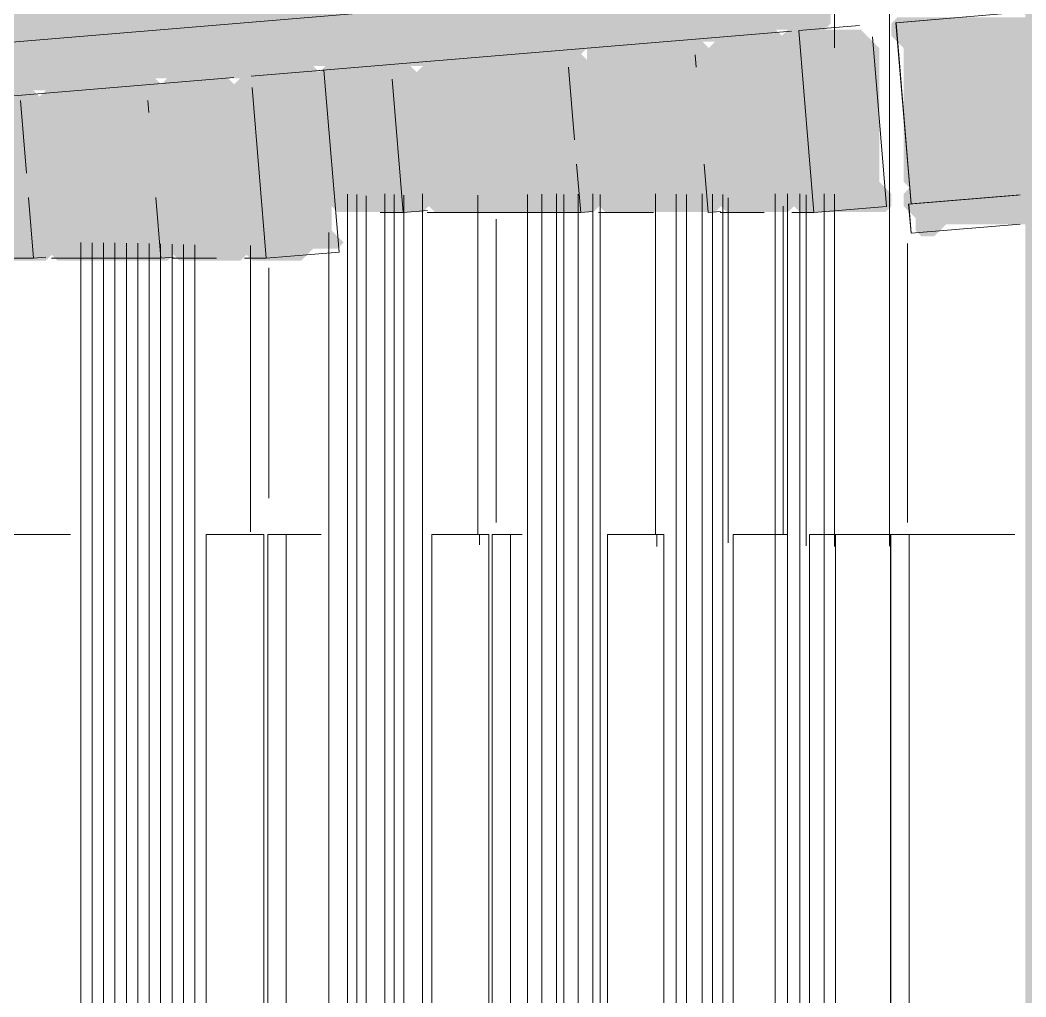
# Model space of a CAD drawing. Header units: millimetres. Extents: x 0 to 84100, y 0 to 59400.
# Drawn here: x 29414 to 30241, y 32758 to 33561 of the extents above; entities that cross this region are included whole.
import ezdxf

# ---------------------------------------------------------------- set-up
doc = ezdxf.new("R2010")
doc.units = ezdxf.units.MM
doc.layers.add('10_見えがかり', color=7, linetype='Continuous', lineweight=13)
doc.layers.add('12_見えがかり（ガラス）', color=5, linetype='Continuous', lineweight=9)

msp = doc.modelspace()

# ---------------------------------------------------------------- hatches: boundary and pattern name
at = {"layer": '10_見えがかり', "true_color": 0xbdbdbd}
for points in [[(33030.32, 33848.14), (33025.32, 33843.14), (32955.32, 33843.14), (32945.32, 33833.14), (32835.32, 33833.14), (32825.32, 33823.14), (32715.32, 33823.14), (32705.32, 33813.14), (32595.32, 33813.14), (32585.32, 33803.14), (32475.32, 33803.14), (32465.32, 33793.14), (32355.32, 33793.14), (32345.32, 33783.14), (32235.32, 33783.14), (32225.32, 33773.14), (32115.32, 33773.14), (32105.32, 33763.14), (31995.32, 33763.14), (31985.32, 33753.14), (31875.32, 33753.14), (31865.32, 33743.14), (31755.32, 33743.14), (31745.32, 33733.14), (31635.32, 33733.14), (31625.32, 33723.14), (31515.32, 33723.14), (31505.32, 33713.14), (31395.32, 33713.14), (31385.32, 33703.14), (31275.32, 33703.14), (31265.32, 33693.14), (31155.32, 33693.14), (31145.32, 33683.14), (31035.32, 33683.14), (31025.32, 33673.14), (30915.32, 33673.14), (30905.32, 33663.14), (30795.32, 33663.14), (30785.32, 33653.14), (30675.32, 33653.14), (30665.32, 33643.14), (30555.32, 33643.14), (30545.32, 33633.14), (30435.32, 33633.14), (30425.32, 33623.14), (30315.32, 33623.14), (30305.32, 33613.14), (30195.32, 33613.14), (30185.32, 33603.14), (30075.32, 33603.14), (30065.32, 33593.14), (29955.32, 33593.14), (29945.32, 33583.14), (29835.32, 33583.14), (29825.32, 33573.14), (29715.32, 33573.14), (29705.32, 33563.14), (29595.32, 33563.14), (29585.32, 33553.14), (29475.32, 33553.14), (29465.32, 33543.14), (29355.32, 33543.14), (29345.32, 33533.14), (29235.32, 33533.14), (29225.32, 33523.14), (29115.32, 33523.14), (29105.32, 33513.14), (28995.32, 33513.14), (28985.32, 33503.14), (28875.32, 33503.14), (28865.32, 33493.14), (28755.32, 33493.14), (28745.32, 33483.14), (28740.32, 33488.14), (28740.32, 33548.14), (28745.32, 33553.14), (28815.32, 33553.14), (28825.32, 33563.14), (28935.32, 33563.14), (28945.32, 33573.14), (29055.32, 33573.14), (29065.32, 33583.14), (29175.32, 33583.14), (29185.32, 33593.14), (29295.32, 33593.14), (29305.32, 33603.14), (29415.32, 33603.14), (29425.32, 33613.14), (29535.32, 33613.14), (29545.32, 33623.14), (29655.32, 33623.14), (29665.32, 33633.14), (29775.32, 33633.14), (29785.32, 33643.14), (29895.32, 33643.14), (29905.32, 33653.14), (30015.32, 33653.14), (30025.32, 33663.14), (30135.32, 33663.14), (30145.32, 33673.14), (30255.32, 33673.14), (30265.32, 33683.14), (30375.32, 33683.14), (30385.32, 33693.14), (30495.32, 33693.14), (30505.32, 33703.14), (30615.32, 33703.14), (30625.32, 33713.14), (30735.32, 33713.14), (30745.32, 33723.14), (30855.32, 33723.14), (30865.32, 33733.14), (30975.32, 33733.14), (30985.32, 33743.14), (31095.32, 33743.14), (31105.32, 33753.14), (31215.32, 33753.14), (31225.32, 33763.14), (31335.32, 33763.14), (31345.32, 33773.14), (31455.32, 33773.14), (31465.32, 33783.14), (31575.32, 33783.14), (31585.32, 33793.14), (31695.32, 33793.14), (31705.32, 33803.14), (31815.32, 33803.14), (31825.32, 33813.14), (31935.32, 33813.14), (31945.32, 33823.14), (32055.32, 33823.14), (32065.32, 33833.14), (32175.32, 33833.14), (32185.32, 33843.14), (32295.32, 33843.14), (32305.32, 33853.14), (32415.32, 33853.14), (32425.32, 33863.14), (32535.32, 33863.14), (32545.32, 33873.14), (32655.32, 33873.14), (32665.32, 33883.14), (32775.32, 33883.14), (32785.32, 33893.14), (32895.32, 33893.14), (32905.32, 33903.14), (33015.32, 33903.14), (33025.32, 33913.14), (33030.32, 33908.14)], [(33030.32, 33808.14), (33025.32, 33803.14), (33005.32, 33803.14), (32995.32, 33793.14), (32885.32, 33793.14), (32875.32, 33783.14), (32765.32, 33783.14), (32755.32, 33773.14), (32645.32, 33773.14), (32635.32, 33763.14), (32525.32, 33763.14), (32515.32, 33753.14), (32405.32, 33753.14), (32395.32, 33743.14), (32285.32, 33743.14), (32275.32, 33733.14), (32165.32, 33733.14), (32155.32, 33723.14), (32045.32, 33723.14), (32035.32, 33713.14), (31925.32, 33713.14), (31915.32, 33703.14), (31805.32, 33703.14), (31795.32, 33693.14), (31685.32, 33693.14), (31675.32, 33683.14), (31565.32, 33683.14), (31555.32, 33673.14), (31445.32, 33673.14), (31435.32, 33663.14), (31325.32, 33663.14), (31315.32, 33653.14), (31205.32, 33653.14), (31195.32, 33643.14), (31085.32, 33643.14), (31075.32, 33633.14), (30965.32, 33633.14), (30955.32, 33623.14), (30845.32, 33623.14), (30835.32, 33613.14), (30725.32, 33613.14), (30715.32, 33603.14), (30605.32, 33603.14), (30595.32, 33593.14), (30485.32, 33593.14), (30475.32, 33583.14), (30365.32, 33583.14), (30245.32, 33583.14), (30240.32, 33578.14), (30240.32, 33573.14), (30085.32, 33573.14), (30080.32, 33568.14), (30080.32, 33558.14), (30075.32, 33553.14), (30005.32, 33553.14), (29995.32, 33543.14), (29885.32, 33543.14), (29875.32, 33533.14), (29765.32, 33533.14), (29755.32, 33523.14), (29645.32, 33523.14), (29635.32, 33513.14), (29525.32, 33513.14), (29515.32, 33503.14), (29405.32, 33503.14), (29395.32, 33493.14), (29285.32, 33493.14), (29275.32, 33483.14), (29165.32, 33483.14), (29155.32, 33473.14), (29045.32, 33473.14), (29035.32, 33463.14), (28925.32, 33463.14), (28915.32, 33453.14), (28895.32, 33453.14), (28890.32, 33458.14), (28890.32, 33498.14), (28895.32, 33503.14), (28985.32, 33503.14), (28995.32, 33513.14), (29105.32, 33513.14), (29115.32, 33523.14), (29225.32, 33523.14), (29235.32, 33533.14), (29345.32, 33533.14), (29355.32, 33543.14), (29465.32, 33543.14), (29475.32, 33553.14), (29585.32, 33553.14), (29595.32, 33563.14), (29705.32, 33563.14), (29715.32, 33573.14), (29825.32, 33573.14), (29835.32, 33583.14), (29945.32, 33583.14), (29955.32, 33593.14), (30065.32, 33593.14), (30075.32, 33603.14), (30185.32, 33603.14), (30195.32, 33613.14), (30305.32, 33613.14), (30315.32, 33623.14), (30425.32, 33623.14), (30435.32, 33633.14), (30545.32, 33633.14), (30555.32, 33643.14), (30665.32, 33643.14), (30675.32, 33653.14), (30785.32, 33653.14), (30795.32, 33663.14), (30905.32, 33663.14), (30915.32, 33673.14), (31025.32, 33673.14), (31035.32, 33683.14), (31145.32, 33683.14), (31155.32, 33693.14), (31265.32, 33693.14), (31275.32, 33703.14), (31385.32, 33703.14), (31395.32, 33713.14), (31505.32, 33713.14), (31515.32, 33723.14), (31625.32, 33723.14), (31635.32, 33733.14), (31745.32, 33733.14), (31755.32, 33743.14), (31865.32, 33743.14), (31875.32, 33753.14), (31985.32, 33753.14), (31995.32, 33763.14), (32105.32, 33763.14), (32115.32, 33773.14), (32225.32, 33773.14), (32235.32, 33783.14), (32345.32, 33783.14), (32355.32, 33793.14), (32465.32, 33793.14), (32475.32, 33803.14), (32585.32, 33803.14), (32595.32, 33813.14), (32705.32, 33813.14), (32715.32, 33823.14), (32825.32, 33823.14), (32835.32, 33833.14), (32945.32, 33833.14), (32955.32, 33843.14), (33025.32, 33843.14), (33030.32, 33838.14)], [(30155.32, 33413.14), (30140.32, 33428.14), (30140.32, 33538.14), (30130.32, 33548.14), (30130.32, 33558.14), (30135.32, 33563.14), (30240.32, 33563.14), (30240.32, 33413.14)], [(30040.32, 33548.14), (30040.32, 33448.14), (30050.32, 33438.14), (30050.32, 33408.14), (30045.32, 33403.14), (29995.32, 33403.14), (29990.32, 33408.14), (29990.32, 33448.14), (29980.32, 33458.14), (29980.32, 33538.14), (29985.32, 33543.14), (29995.32, 33543.14), (30005.32, 33553.14), (30035.32, 33553.14)], [(30120.32, 33538.14), (30120.32, 33428.14), (30130.32, 33418.14), (30130.32, 33408.14), (30125.32, 33403.14), (30055.32, 33403.14), (30050.32, 33408.14), (30050.32, 33438.14), (30040.32, 33448.14), (30040.32, 33548.14), (30045.32, 33553.14), (30105.32, 33553.14)], [(29980.32, 33538.14), (29980.32, 33458.14), (29990.32, 33448.14), (29990.32, 33408.14), (29985.32, 33403.14), (29895.32, 33403.14), (29890.32, 33408.14), (29890.32, 33448.14), (29880.32, 33458.14), (29880.32, 33538.14), (29885.32, 33543.14), (29975.32, 33543.14)], [(29880.32, 33528.14), (29880.32, 33458.14), (29890.32, 33448.14), (29890.32, 33408.14), (29885.32, 33403.14), (29755.32, 33403.14), (29750.32, 33408.14), (29750.32, 33438.14), (29740.32, 33448.14), (29740.32, 33518.14), (29745.32, 33523.14), (29755.32, 33523.14), (29765.32, 33533.14), (29875.32, 33533.14)], [(29660.32, 33518.14), (29660.32, 33508.14), (29670.32, 33498.14), (29670.32, 33388.14), (29680.32, 33378.14), (29675.32, 33373.14), (29655.32, 33373.14), (29645.32, 33363.14), (29605.32, 33363.14), (29600.32, 33368.14), (29600.32, 33398.14), (29590.32, 33408.14), (29590.32, 33508.14), (29595.32, 33513.14), (29635.32, 33513.14), (29645.32, 33523.14), (29655.32, 33523.14)], [(29740.32, 33518.14), (29740.32, 33448.14), (29750.32, 33438.14), (29750.32, 33408.14), (29745.32, 33403.14), (29675.32, 33403.14), (29670.32, 33408.14), (29670.32, 33498.14), (29660.32, 33508.14), (29660.32, 33518.14), (29665.32, 33523.14), (29735.32, 33523.14)], [(29530.32, 33508.14), (29530.32, 33428.14), (29540.32, 33418.14), (29540.32, 33368.14), (29535.32, 33363.14), (29445.32, 33363.14), (29440.32, 33368.14), (29440.32, 33418.14), (29430.32, 33428.14), (29430.32, 33498.14), (29435.32, 33503.14), (29515.32, 33503.14), (29525.32, 33513.14)], [(29590.32, 33508.14), (29590.32, 33408.14), (29600.32, 33398.14), (29600.32, 33368.14), (29595.32, 33363.14), (29545.32, 33363.14), (29540.32, 33368.14), (29540.32, 33418.14), (29530.32, 33428.14), (29530.32, 33508.14), (29535.32, 33513.14), (29585.32, 33513.14)], [(29430.32, 33498.14), (29430.32, 33428.14), (29440.32, 33418.14), (29440.32, 33368.14), (29435.32, 33363.14), (29305.32, 33363.14), (29300.32, 33368.14), (29300.32, 33408.14), (29290.32, 33418.14), (29290.32, 33488.14), (29295.32, 33493.14), (29395.32, 33493.14), (29405.32, 33503.14), (29425.32, 33503.14)], [(30175.32, 33393.14), (30165.32, 33383.14), (30155.32, 33383.14), (30150.32, 33388.14), (30150.32, 33398.14), (30140.32, 33408.14), (30140.32, 33418.14), (30145.32, 33423.14), (30155.32, 33413.14), (30240.32, 33413.14), (30240.32, 33393.14)]]:
    msp.add_hatch(color=8, dxfattribs=at).paths.add_polyline_path(points)
at = {"layer": '12_見えがかり（ガラス）', "true_color": 0xdce9f2}
msp.add_hatch(color=8, dxfattribs=at).paths.add_polyline_path([(30825.32, 33583.14), (30830.32, 33578.14), (30830.32, 30698.14), (30825.32, 30693.14), (30245.32, 30693.14), (30240.32, 30698.14), (30240.32, 33578.14), (30245.32, 33583.14)])

# ---------------------------------------------------------------- linework, layer by layer
at = {"layer": '10_見えがかり'}
for points in [[(33023.42, 33844.3), (28749.21, 33488.14)], [(30083.6, 33538.25), (30083.6, 33576.81), (30083.67, 33576.81)], [(30083.67, 33576.81), (30128.67, 33576.81), (30128.67, 33138.14), (30128.82, 33138.14), (30128.82, 33128.57)], [(30233.7, 33567.1), (30134.11, 33558.8)], [(30134.19, 33558.8), (30233.77, 33567.1)], [(30104.01, 33556.47), (30054.18, 33552.31)], [(30146.53, 33409.84), (30134.11, 33558.8)], [(30146.6, 33409.84), (30134.19, 33558.8)], [(30048.37, 33551.94), (29659.86, 33519.57)], [(30066.64, 33402.83), (30054.18, 33552.31)], [(30126.43, 33407.81), (30114.8, 33547.33)], [(29969.89, 33522.42), (29969.06, 33532.38)], [(30128.67, 33536.93), (30128.67, 33148.11)], [(29663.98, 33519.8), (29604.18, 33514.81)], [(29676.43, 33370.31), (29663.98, 33519.8)], [(29870.05, 33462.62), (29865.07, 33522.42)], [(29590.12, 33513.75), (29211.57, 33482.21)], [(29729.27, 33402.83), (29720.16, 33512.45)], [(29616.64, 33365.33), (29604.96, 33505.47)], [(29419.67, 33435.09), (29414.7, 33494.88)], [(29520.1, 33484.92), (29519.27, 33494.88)], [(29875.03, 33402.83), (29871.71, 33442.69)], [(29979.85, 33402.83), (29976.53, 33442.69)], [(29683.48, 30953.14), (29683.48, 33418.01)], [(29691.16, 30953.14), (29691.16, 33417.54)], [(29698.84, 30953.14), (29698.84, 33416.64)], [(29714.2, 30953.14), (29714.2, 33418.08)], [(29721.88, 30953.14), (29721.88, 33417.72)], [(29729.56, 30953.14), (29729.56, 33416.99)], [(29744.93, 30953.14), (29744.93, 33418.12)], [(29790.49, 33417.2), (29790.49, 33138.14), (29791.8, 33138.14), (29791.8, 33129.63)], [(29877.74, 30967.93), (29877.74, 30953.14), (29876.56, 30953.14), (29876.56, 30693.14), (29831.26, 30693.14), (29831.26, 33417.57)], [(29864.45, 30953.14), (29843.21, 30953.14), (29843.21, 33417.97)], [(29874.45, 30953.14), (29855.16, 30953.14), (29855.16, 33418.13)], [(29884.45, 30953.14), (29861.13, 30953.14), (29861.13, 33417.53)], [(29894.45, 30953.14), (29873.08, 30953.14), (29873.08, 33417.95)], [(29904.45, 30953.14), (29885.03, 30953.14), (29885.03, 33418.12)], [(29914.45, 30953.14), (29891, 30953.14), (29891, 33417.5)], [(29936.53, 33418.08), (29936.53, 33138.14), (29937.48, 33138.14), (29937.48, 33128.31)], [(29953.48, 30693.14), (29953.48, 33418.01)], [(29962.02, 30693.14), (29962.02, 33417.76)], [(29974.83, 30693.14), (29974.83, 33418.11)], [(29983.37, 30693.14), (29983.37, 33417.99)], [(29991.91, 30693.14), (29991.91, 33417.73)], [(30054.45, 30953.14), (30034.76, 30953.14), (30034.76, 33418.11)], [(30064.45, 30953.14), (30045, 30953.14), (30045, 33418.12)], [(30074.45, 30953.14), (30055.24, 30953.14), (30055.24, 33418.13)], [(30060.36, 33129), (30060.36, 33417.28)], [(30075.07, 30953.14), (30075.07, 33418.13)], [(30083.6, 33128.25), (30083.6, 33418.03)], [(30234.16, 33417.14), (30144.54, 33409.67)], [(30144.61, 33409.67), (30234.24, 33417.14)], [(30236.15, 33417.3), (30146.53, 33409.84)], [(30146.6, 33409.84), (30236.22, 33417.3)], [(29425.48, 33365.33), (29421.33, 33415.16)], [(29530.06, 33365.33), (29525.91, 33415.16)], [(29996.18, 33131.27), (29996.18, 33415.01)], [(30041.51, 33408.1), (30041.51, 33138.18)], [(30066.64, 33402.83), (30126.43, 33407.81)], [(30146.53, 33385.84), (30144.54, 33409.67)], [(30146.6, 33385.84), (30144.61, 33409.67)], [(29710.2, 33402.83), (29729.27, 33402.83)], [(29729.27, 33402.83), (29749.16, 33404.49)], [(29748.89, 33402.83), (29875.03, 33402.83)], [(29875.03, 33402.83), (29884.98, 33403.66)], [(29889.74, 33402.83), (29934.79, 33402.83)], [(29979.85, 33402.83), (29989.81, 33403.66)], [(29989.66, 33402.83), (30025.7, 33402.83)], [(30048.63, 33402.83), (30066.64, 33402.83)], [(29790.49, 33148.11), (29790.49, 33397.35)], [(29805.46, 33148.11), (29805.46, 33397.35)], [(29805.46, 33148.11), (29805.46, 33397.35)], [(29936.53, 33148.11), (29936.53, 33397.35)], [(30236.15, 33393.3), (30146.53, 33385.84)], [(30146.6, 33385.84), (30236.22, 33393.3)], [(29714.99, 30964.6), (29714.99, 30953.14), (29713.82, 30953.14), (29713.82, 30693.14), (29668.11, 30693.14), (29668.11, 33386.28)], [(29464.15, 30693.14), (29464.15, 33378.08)], [(29473.53, 30693.14), (29473.53, 33378.02)], [(29482.91, 30693.14), (29482.91, 33377.93)], [(29492.29, 30693.14), (29492.29, 33377.82)], [(29501.66, 30693.14), (29501.66, 33377.67)], [(29511.04, 30693.14), (29511.04, 33377.51)], [(29520.42, 30693.14), (29520.42, 33377.3)], [(29529.8, 30693.14), (29529.8, 33377.07)], [(29539.18, 30693.14), (29539.18, 33376.8)], [(29548.56, 30693.14), (29548.56, 33376.51)], [(29557.94, 30693.14), (29557.94, 33376.18)], [(29603.68, 33375.6), (29603.68, 33140.28)], [(30143.67, 33148.11), (30143.67, 33377.41)], [(30143.67, 33377.41), (30143.67, 33148.11)], [(29425.48, 33365.33), (29435.43, 33366.16)], [(29530.06, 33365.33), (29540.02, 33366.16)], [(29616.64, 33365.33), (29676.43, 33370.31)], [(29299.64, 33365.33), (29425.48, 33365.33)], [(29440.16, 33365.33), (29530.06, 33365.33)], [(29539.84, 33365.33), (29575.8, 33365.33)], [(29598.68, 33365.33), (29616.64, 33365.33)], [(29603.68, 33168.05), (29603.68, 33357.47)], [(29618.63, 33168.05), (29618.63, 33357.47)], [(29618.63, 33168.05), (29618.63, 33357.47)], [(29407.86, 33138.14), (29455.89, 33138.14)], [(29614.58, 33138.14), (29614.58, 30693.14), (29567.31, 30693.14), (29567.31, 33138.14), (29614.58, 33138.14)], [(29633.01, 33138.14), (29618.06, 33138.14)], [(29618.06, 33138.14), (29618.06, 30693.14)], [(29633.01, 30543.14), (29633.01, 33138.14)], [(29633.01, 33138.14), (29661.87, 33138.14)], [(29633.01, 30693.14), (29633.01, 33138.14)], [(29752.61, 30953.14), (29752.61, 33138.14), (29799.48, 33138.14), (29799.48, 30693.14), (29753.74, 30693.14), (29753.74, 30953.14), (29752.61, 30953.14)], [(29802.34, 30693.14), (29802.34, 33138.14)], [(29817.31, 33138.14), (29802.34, 33138.14)], [(29817.31, 30543.14), (29817.31, 33138.14)], [(29817.31, 33138.14), (29826.93, 33138.14)], [(29817.31, 30693.14), (29817.31, 33138.14)], [(29896.98, 30953.14), (29896.98, 33138.14), (29943.45, 33138.14), (29943.45, 30693.14), (29898.13, 30693.14), (29898.13, 30953.14), (29896.98, 30953.14)], [(30000.44, 33138.14), (30045.32, 33138.14)], [(30046.51, 30968.08), (30046.51, 30693.14), (30000.44, 30693.14), (30000.44, 33138.14)], [(30084.45, 30953.14), (30062.92, 30953.14), (30062.92, 33138.14), (30085.32, 33138.14)], [(30084.45, 33138.14), (30129.67, 33138.14), (30129.67, 30953.14), (30084.45, 30953.14), (30084.45, 33138.14)], [(30129.99, 30693.14), (30129.99, 33138.14)], [(30144.99, 33138.14), (30129.99, 33138.14)], [(30144.99, 30543.14), (30144.99, 33138.14)], [(30231.77, 33138.14), (30144.99, 33138.14)], [(30144.99, 30693.14), (30144.99, 33138.14)]]:
    msp.add_lwpolyline(points, dxfattribs=at)

doc.saveas('drawing.dxf')
